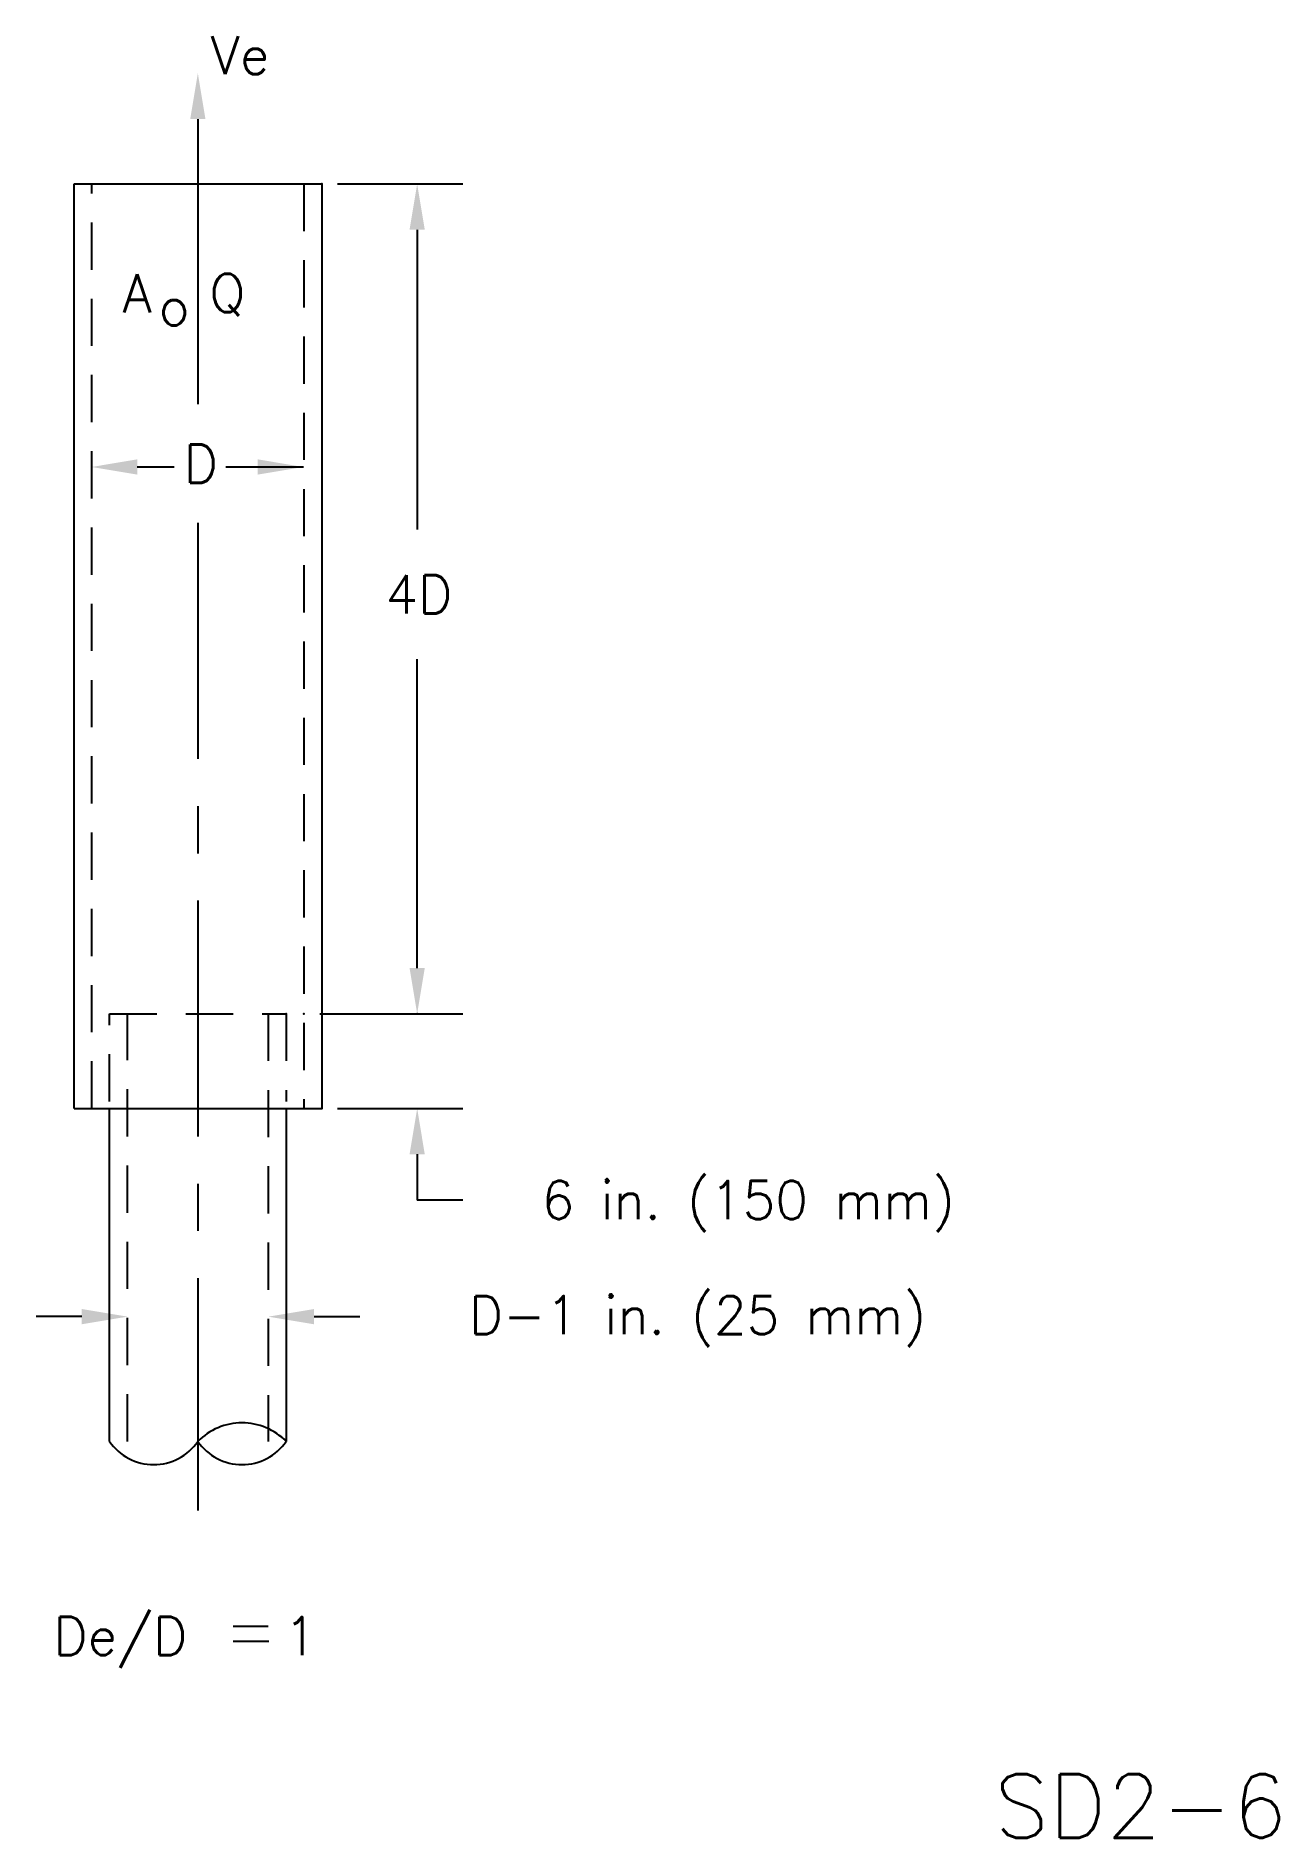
# Model space of a CAD drawing. Extents: x 6.67 to 10.94, y 1.82 to 8.03.
import ezdxf
from ezdxf.enums import TextEntityAlignment as Align

# ---------------------------------------------------------------- set-up
doc = ezdxf.new("R2010")
doc.units = 0
doc.header["$LTSCALE"] = 0.65
doc.header["$MEASUREMENT"] = 0
doc.linetypes.add('CENTER', pattern=[2, 1.25, -0.25, 0.25, -0.25])
doc.linetypes.add('HIDDEN', pattern=[0.375, 0.25, -0.125])
doc.layers.get('0').update_dxf_attribs({"linetype": 'CONTINUOUS'})
for name, color, linetype in [('CENTER', 1, 'CENTER'), ('DASH', 2, 'HIDDEN'), ('NUMBER', 3, 'CONTINUOUS')]:
    doc.layers.add(name, color=color, linetype=linetype)
doc.styles.add('ROMANS', font='ROMANS')

msp = doc.modelspace()

# ---------------------------------------------------------------- linework, layer by layer
at = {"color": 7}
for p, q in [((7.2233, 7.7411), (7.2233, 6.7596)), ((6.797, 7.5176), (7.6496, 7.5176)), ((6.797, 4.3351), (6.797, 7.5176)), ((7.6496, 7.5176), (7.6496, 4.3351)), ((7.0148, 6.5434), (7.142, 6.5434)), ((7.3198, 6.5434), (7.5867, 6.5434)), ((7.9783, 4.8188), (7.9783, 4.9763)), ((7.7042, 4.6613), (8.1358, 4.6613)), ((6.797, 4.3351), (7.6496, 4.3351)), ((6.9195, 3.189), (6.9195, 4.3351)), ((7.5271, 4.3351), (7.5271, 3.189)), ((7.7042, 4.3351), (8.1358, 4.3351)), ((7.9783, 4.1776), (7.9783, 4.0201)), ((8.1358, 4.0201), (7.9783, 4.0201)), ((7.3453, 2.5531), (7.4659, 2.5531)), ((7.3453, 2.5016), (7.4675, 2.5016))]:
    msp.add_line(p, q, dxfattribs=at)
at = {"color": 7, "linetype": 'ByBlock'}
for p, q in [((7.7042, 7.5176), (8.1358, 7.5176)), ((7.9783, 7.3601), (7.9783, 6.3284)), ((7.9783, 4.8188), (7.9783, 5.8821)), ((7.643, 4.6613), (8.1358, 4.6613)), ((6.8237, 3.6186), (6.6662, 3.6186)), ((7.6233, 3.6186), (7.7808, 3.6186))]:
    msp.add_line(p, q, dxfattribs=at)
at = {"color": 7}
for centre, radius, start, end in [((7.3754, 3.0402), 0.2128, 44.36522, 135.63478), ((7.0712, 3.2946), 0.1852, 214.77465, 325.22535), ((7.3754, 3.2946), 0.1852, 214.77465, 325.22535)]:
    msp.add_arc(centre, radius, start, end, dxfattribs=at)
at = {"color": 7, "linetype": 'ByBlock'}
for p in [(7.6496, 7.5176), (7.5271, 4.6613), (7.5883, 4.6613), (7.9783, 4.6613), (7.6496, 4.3351)]:
    msp.add_point(p, dxfattribs=at)
at = {"color": 7}
for points in [[(7.197, 7.7411), (7.2495, 7.7411), (7.2233, 7.8986)], [(7.0148, 6.5172), (7.0148, 6.5697), (6.8573, 6.5434)], [(7.4292, 6.5697), (7.4292, 6.5172), (7.5867, 6.5434)], [(7.952, 4.8188), (8.0045, 4.8188), (7.9783, 4.6613)], [(7.952, 4.1776), (8.0045, 4.1776), (7.9783, 4.3351)]]:
    msp.add_solid(points, dxfattribs=at)
at = {"color": 7, "linetype": 'ByBlock'}
for points in [[(8.0045, 7.3601), (7.952, 7.3601), (7.9783, 7.5176)], [(8.0045, 4.8188), (7.952, 4.8188), (7.9783, 4.6613)], [(6.8237, 3.6449), (6.8237, 3.5924), (6.9812, 3.6186)], [(7.6233, 3.6449), (7.6233, 3.5924), (7.4658, 3.6186)]]:
    msp.add_solid(points, dxfattribs=at)
at = {"layer": 'CENTER', "color": 7, "linetype": 'CENTER'}
msp.add_line((7.2233, 6.351), (7.2233, 2.9519), dxfattribs=at)
at = {"layer": 'DASH', "color": 7, "linetype": 'HIDDEN'}
for p, q in [((6.8582, 4.3351), (6.8582, 7.5176)), ((7.5883, 7.5176), (7.5883, 4.3351)), ((6.9195, 4.3592), (6.9195, 4.6613)), ((6.9807, 3.189), (6.9807, 4.6613)), ((7.4658, 4.6613), (7.4658, 3.189)), ((7.5271, 4.6613), (7.5271, 4.3592))]:
    msp.add_line(p, q, dxfattribs=at)
at = {"layer": 'DASH', "color": 7}
msp.add_line((6.9195, 4.6613), (7.5271, 4.6613), dxfattribs=at)

# ---------------------------------------------------------------- texts
at = {"color": 7, "style": 'ROMANS'}
for s, height, p in [('Ve', 0.13125, (7.2666, 7.8956)), ('A', 0.1313, (6.964, 7.0755)), ('Q', 0.1313, (7.2628, 7.0766)), ('o', 0.1313, (7.0879, 7.0307)), ('D', 0.1313, (7.1748, 6.4892)), ('De/D   1', 0.13125, (6.7256, 2.4536))]:
    msp.add_text(s, height=height, dxfattribs=at).set_placement(p)
at = {"color": 7, "linetype": 'ByBlock', "style": 'ROMANS'}
msp.add_text('4D', height=0.13125, dxfattribs=at).set_placement((7.8689, 6.0396))
at = {"color": 7, "style": 'ROMANS'}
msp.add_text('6 in. (150 mm)', height=0.13125, dxfattribs=at).set_placement((9.1184, 4.0107), align=Align.MIDDLE)
at = {"color": 7, "linetype": 'ByBlock', "style": 'ROMANS'}
msp.add_text('D-1 in. (25 mm)', height=0.13125, dxfattribs=at).set_placement((8.9435, 3.6147), align=Align.MIDDLE)
at = {"layer": 'NUMBER', "color": 7, "style": 'ROMANS'}
msp.add_text('SD2-6', height=0.22, dxfattribs=at).set_placement((9.9644, 1.8241))

doc.saveas('drawing.dxf')
